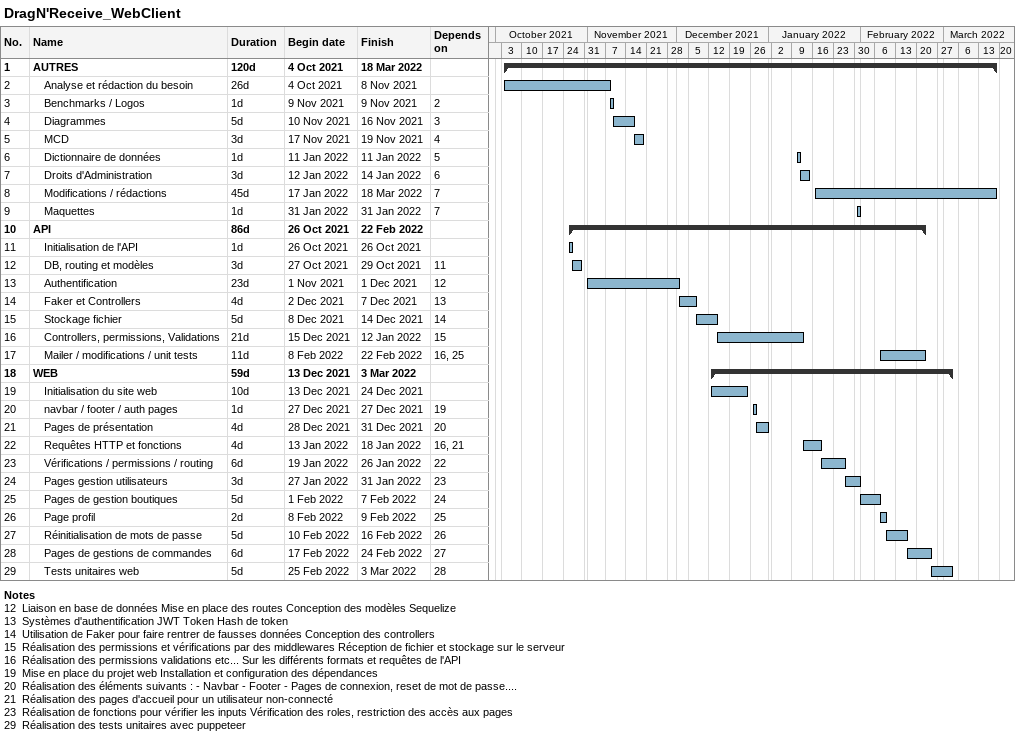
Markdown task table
DragN'Receive_WebClient

| ID | Level | Task | Duration | Start | Finish | Predecessors |
|---|---|---|---|---|---|---|
| 1 | 1 | **AUTRES** | 120d | 2021-10-04 | 2022-03-18 |  |
| 2 | 2 | Analyse et rédaction du besoin | 26d | 2021-10-04 | 2021-11-08 |  |
| 3 | 2 | Benchmarks / Logos | 1d | 2021-11-09 | 2021-11-09 | 2 |
| 4 | 2 | Diagrammes | 5d | 2021-11-10 | 2021-11-16 | 3 |
| 5 | 2 | MCD | 3d | 2021-11-17 | 2021-11-19 | 4 |
| 6 | 2 | Dictionnaire de données | 1d | 2022-01-11 | 2022-01-11 | 5 |
| 7 | 2 | Droits d'Administration | 3d | 2022-01-12 | 2022-01-14 | 6 |
| 8 | 2 | Modifications / rédactions | 45d | 2022-01-17 | 2022-03-18 | 7 |
| 9 | 2 | Maquettes | 1d | 2022-01-31 | 2022-01-31 | 7 |
| 10 | 1 | **API** | 86d | 2021-10-26 | 2022-02-22 |  |
| 11 | 2 | Initialisation de l'API | 1d | 2021-10-26 | 2021-10-26 |  |
| 12 | 2 | DB, routing et modèles | 3d | 2021-10-27 | 2021-10-29 | 11 |
| 13 | 2 | Authentification | 23d | 2021-11-01 | 2021-12-01 | 12 |
| 14 | 2 | Faker et Controllers | 4d | 2021-12-02 | 2021-12-07 | 13 |
| 15 | 2 | Stockage fichier | 5d | 2021-12-08 | 2021-12-14 | 14 |
| 16 | 2 | Controllers, permissions, Validations | 21d | 2021-12-15 | 2022-01-12 | 15 |
| 17 | 2 | Mailer / modifications / unit tests | 11d | 2022-02-08 | 2022-02-22 | 16, 25 |
| 18 | 1 | **WEB** | 59d | 2021-12-13 | 2022-03-03 |  |
| 19 | 2 | Initialisation du site web | 10d | 2021-12-13 | 2021-12-24 |  |
| 20 | 2 | navbar / footer / auth pages | 1d | 2021-12-27 | 2021-12-27 | 19 |
| 21 | 2 | Pages de présentation | 4d | 2021-12-28 | 2021-12-31 | 20 |
| 22 | 2 | Requêtes HTTP et fonctions | 4d | 2022-01-13 | 2022-01-18 | 16, 21 |
| 23 | 2 | Vérifications / permissions / routing | 6d | 2022-01-19 | 2022-01-26 | 22 |
| 24 | 2 | Pages gestion utilisateurs | 3d | 2022-01-27 | 2022-01-31 | 23 |
| 25 | 2 | Pages de gestion boutiques | 5d | 2022-02-01 | 2022-02-07 | 24 |
| 26 | 2 | Page profil | 2d | 2022-02-08 | 2022-02-09 | 25 |
| 27 | 2 | Réinitialisation de mots de passe | 5d | 2022-02-10 | 2022-02-16 | 26 |
| 28 | 2 | Pages de gestions de commandes | 6d | 2022-02-17 | 2022-02-24 | 27 |
| 29 | 2 | Tests unitaires web | 5d | 2022-02-25 | 2022-03-03 | 28 |

Notes
- 12: Liaison en base de données Mise en place des routes Conception des modèles Sequelize
- 13: Systèmes d'authentification JWT Token Hash de token
- 14: Utilisation de Faker pour faire rentrer de fausses données Conception des controllers
- 15: Réalisation des permissions et vérifications par des middlewares Réception de fichier et stockage sur le serveur
- 16: Réalisation des permissions validations etc... Sur les différents formats et requêtes de l'API
- 19: Mise en place du projet web Installation et configuration des dépendances
- 20: Réalisation des éléments suivants : - Navbar - Footer - Pages de connexion, reset de mot de passe....
- 21: Réalisation des pages d'accueil pour un utilisateur non-connecté
- 23: Réalisation de fonctions pour vérifier les inputs Vérification des roles, restriction des accès aux pages
- 29: Réalisation des tests unitaires avec puppeteer
